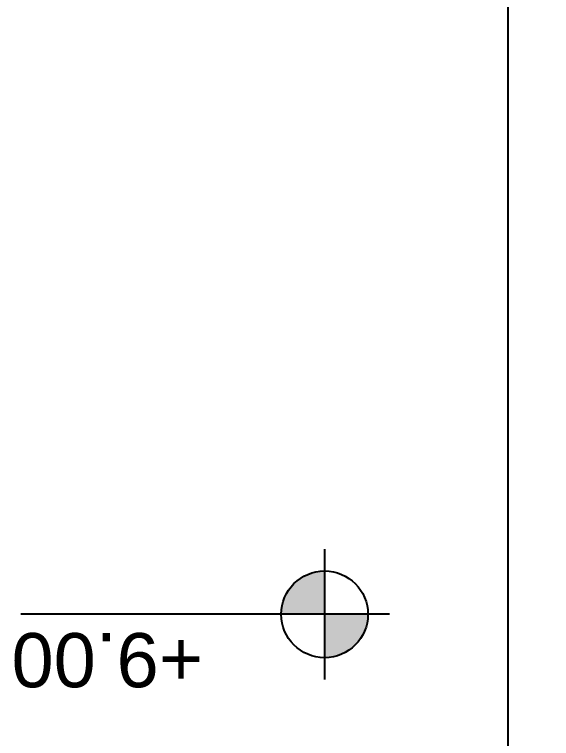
# Model space of a CAD drawing. Extents: x -5566 to 5867, y -120 to 4683.
# Drawn here: x -4888.1 to -4764.3, y 1771.6 to 1938.5 of the extents above; entities that cross this region are included whole.
import ezdxf

# ---------------------------------------------------------------- set-up
doc = ezdxf.new("R2010")
doc.units = 0
doc.layers.get('0').update_dxf_attribs({"linetype": 'CONTINUOUS'})
doc.layers.get('DEFPOINTS').update_dxf_attribs({"linetype": 'CONTINUOUS'})
doc.layers.add('A-ANNO-DIMS', color=211, linetype='CONTINUOUS')
doc.layers.add('G-ANNO-DIMS', color=111, linetype='CONTINUOUS')
doc.styles.add('ARIAL', font='arial.ttf', dxfattribs={"height": 12.5})
doc.dimstyles.new('100_200_2_5MM_ARIAL_CM', dxfattribs={"dimscale": 30.48, "dimtxt": 12.753242, "dimasz": 0.492126, "dimexe": 0.328084, "dimexo": 0.0625, "dimgap": 0.082021, "dimtad": 1, "dimdec": 0, "dimzin": 0, "dimtxsty": 'ARIAL', "dimblk1": 'OBLIQUE', "dimblk2": 'OBLIQUE', "dimsah": 1, "dimcen": 0.09, "dimdle": 0.328084, "dimazin": 3, "dimtfac": 1, "dimtdec": 4, "dimtix": 1, "dimtmove": 0, "dimatfit": 3, "dimtvp": 1, "dimtolj": 1, "dimtzin": 0})

# ---------------------------------------------------------------- blocks, each defined once
blk = doc.blocks.new('_OBLIQUE')
at = {"color": 0, "linetype": 'BYBLOCK'}
blk.add_line((-0.5, -0.5), (0.5, 0.5), dxfattribs=at)
blk = doc.blocks.new('DIMBLOCK81-LEVEL__9_00')
at = {"layer": 'A-ANNO-DIMS', "color": 0}
for p, q in [((-4774.25, 830.49), (-4774.25, 2132.99)), ((-4782.35, 2122.99), (-4764.25, 2122.99)), ((-4782.35, 840.49), (-4764.25, 840.49))]:
    blk.add_line(p, q, dxfattribs=at)
at = {"layer": 'DEFPOINTS', "color": 0}
for p in [(-4784.25, 2122.99), (-4774.25, 2122.99), (-4784.25, 840.49)]:
    blk.add_point(p, dxfattribs=at)
at = {"layer": 'A-ANNO-DIMS', "color": 0, "xscale": 15, "yscale": 15, "zscale": 15}
for p, rotation in [((-4774.25, 2122.99), 90), ((-4774.25, 840.49), 270)]:
    blk.add_blockref('_OBLIQUE', p, dxfattribs=dict(at, rotation=rotation))
at = {"layer": 'A-ANNO-DIMS', "color": 0, "insert": (-4783.14, 1481.74), "char_height": 12.5, "width": 46.1471, "attachment_point": 5, "rotation": 90, "style": 'ARIAL'}
blk.add_mtext('\\A1;1283', dxfattribs=at)
blk = doc.blocks.new('SPOT_ELEVATIONS_-_M_SPOT_E')
at = {"layer": 'G-ANNO-DIMS'}
h = blk.add_hatch(color=256, dxfattribs=at)
edge = h.paths.add_edge_path(flags=0)
edge.add_line((0, 0), (-0.2, 0))
edge.add_arc((0, 0), 0.2, 90, 180, ccw=False)
edge.add_line((0, 0.2), (0, 0))
h = blk.add_hatch(color=256, dxfattribs=at)
edge = h.paths.add_edge_path(flags=0)
edge.add_line((0, 0), (0.2, 0))
edge.add_arc((0, 0), 0.2, -90, 0, ccw=False)
edge.add_line((0, -0.2), (0, 0))
for p, q in [((0, -0.3), (0, 0.3)), ((-0.3, 0), (1.4, 0))]:
    blk.add_line(p, q, dxfattribs=at)
blk.add_circle((0, 0), 0.2, dxfattribs=at)

msp = doc.modelspace()

# ---------------------------------------------------------------- block references
at = {"layer": 'G-ANNO-DIMS', "xscale": 49.99999999999998, "yscale": 49.99999999999998, "zscale": 49.99999999999998, "rotation": 180}
msp.add_blockref('SPOT_ELEVATIONS_-_M_SPOT_E', (-4816.57, 1800.22), dxfattribs=at)

# ---------------------------------------------------------------- texts
at = {"layer": 'G-ANNO-DIMS', "insert": (-4844.57, 1783.4), "char_height": 12.5, "width": 52.798, "attachment_point": 1, "rotation": 180, "style": 'ARIAL'}
msp.add_mtext('+9.00', dxfattribs=at)

# ---------------------------------------------------------------- dimensions: what is measured, and where the dimension line sits
at = {"layer": 'A-ANNO-DIMS'}
dim = msp.add_linear_dim(base=(-4774.25199982, 2122.99172688), p1=(-4784.25199982, 840.49172688), p2=(-4784.25199982, 2122.99172688), angle=270, dimstyle='100_200_2_5MM_ARIAL_CM', override={"dimpost": '<>', "dimfxl": 1282.5}, dxfattribs=at)
dim.commit()
dim.dimension.update_dxf_attribs({"geometry": 'DIMBLOCK81-LEVEL__9_00', "text_midpoint": (-4783.13842546, 1481.74172688)})

doc.saveas('drawing.dxf')
